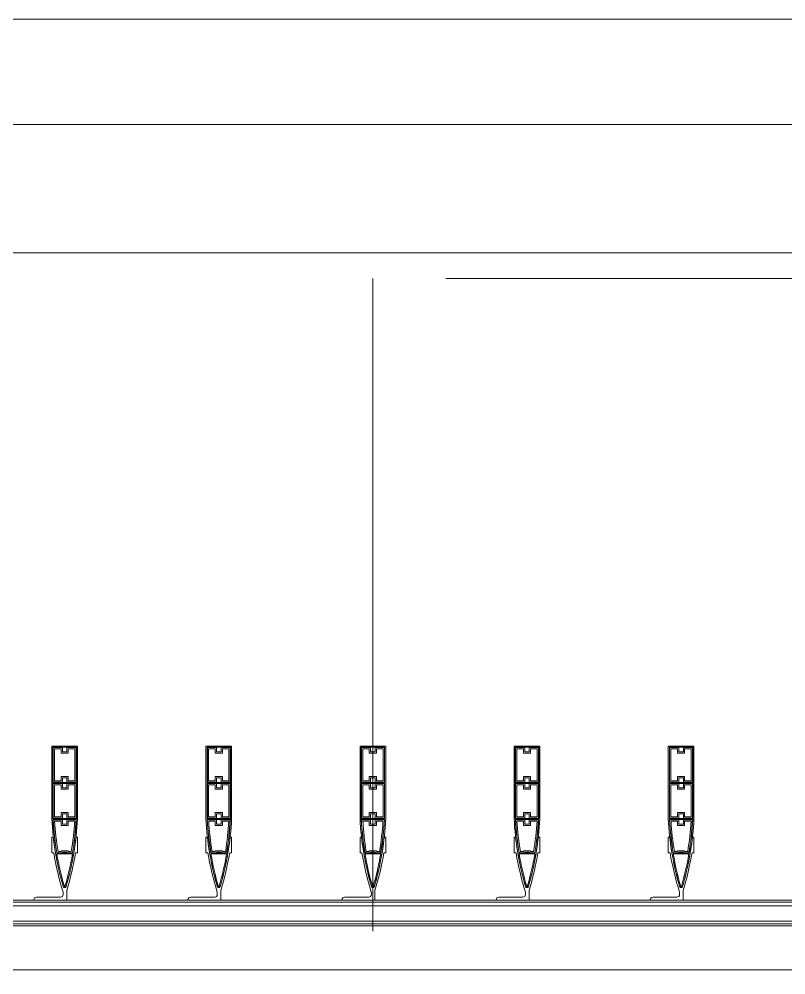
# Model space of a CAD drawing. Header units: millimetres. Extents: x 48966 to 155647, y -43515 to 26217.
# Drawn here: x 105843 to 107336, y 24062 to 25922 of the extents above; entities that cross this region are included whole.
import ezdxf

# ---------------------------------------------------------------- set-up
doc = ezdxf.new("R2010")
doc.units = ezdxf.units.MM
doc.linetypes.add('Осевые', pattern=[6350, 1270, -952.5, 3175, -952.5])
for name, color, linetype, lineweight in [('Обобщенные модели', 7, 'Continuous', 9), ('Обобщенные модели-1', 7, 'Continuous', 18), ('Оси-2', 7, 'Осевые', 9), ('Перекрытия', 7, 'Continuous', 9), ('Стены', 7, 'Continuous', 9), ('Стены-1', 7, 'Continuous', 18)]:
    doc.layers.add(name, color=color, linetype=linetype, lineweight=lineweight)

# ---------------------------------------------------------------- blocks, each defined once
blk = doc.blocks.new('Обвязочная балка 1 - Обвязочная балка 1-1451838-План 5-го этажа на отм_ _12_600')
at = {"layer": 'Обобщенные модели'}
for p, q in [((116781.7, 24196.1), (60831.6, 24196.1)), ((60831.6, 24166.3), (116781.7, 24166.3))]:
    blk.add_line(p, q, dxfattribs=at)
at = {"layer": 'Обобщенные модели-1'}
for p, q in [((116781.7, 24207.1), (60831.6, 24207.1)), ((60831.6, 24203.1), (116781.7, 24203.1)), ((116781.7, 24161.1), (60831.6, 24161.1)), ((60831.6, 24157.1), (116781.7, 24157.1))]:
    blk.add_line(p, q, dxfattribs=at)
blk = doc.blocks.new('Профиль ламели139 - Профиль ламели-1488812-План 5-го этажа на отм_ _12_600')
at = {"layer": 'Обобщенные модели-1'}
for p, q in [((79006.9, 24507.1), (79006.9, 24366.2)), ((79056.9, 24507.1), (79006.9, 24507.1)), ((79009.1, 24436.5), (79009.1, 24504.9)), ((79009.1, 24504.9), (79054.7, 24504.9)), ((79027.4, 24504.4), (79009.6, 24504.4)), ((79009.6, 24504.4), (79009.6, 24437)), ((79012.1, 24439.5), (79012.1, 24501.9)), ((79012.1, 24501.9), (79024.9, 24501.9)), ((79024.9, 24501.9), (79024.9, 24493.5)), ((79027.4, 24496), (79027.4, 24504.4)), ((79054.2, 24504.4), (79036.3, 24504.4)), ((79036.3, 24504.4), (79036.3, 24496)), ((79038.8, 24493.5), (79038.8, 24501.9)), ((79038.8, 24501.9), (79051.7, 24501.9)), ((79051.7, 24501.9), (79051.7, 24439.5)), ((79054.2, 24437), (79054.2, 24504.4)), ((79054.7, 24504.9), (79054.7, 24436.5)), ((79056.9, 24366.2), (79056.9, 24507.1)), ((79024.9, 24493.5), (79038.8, 24493.5)), ((79036.3, 24496), (79027.4, 24496)), ((79038.8, 24447.9), (79024.9, 24447.9)), ((79024.9, 24447.9), (79024.9, 24439.5)), ((79027.4, 24437), (79027.4, 24445.4)), ((79027.4, 24445.4), (79036.3, 24445.4)), ((79036.3, 24445.4), (79036.3, 24437)), ((79038.8, 24439.5), (79038.8, 24447.9)), ((79054.7, 24436.5), (79009.1, 24436.5)), ((79009.1, 24434.6), (79054.7, 24434.6)), ((79009.1, 24366.2), (79009.1, 24434.6)), ((79009.6, 24437), (79027.4, 24437)), ((79027.4, 24434.1), (79009.6, 24434.1)), ((79009.6, 24434.1), (79009.6, 24366.7)), ((79024.9, 24439.5), (79012.1, 24439.5)), ((79012.1, 24369.2), (79012.1, 24431.6)), ((79012.1, 24431.6), (79024.9, 24431.6)), ((79024.9, 24431.6), (79024.9, 24423.2)), ((79027.4, 24425.7), (79027.4, 24434.1)), ((79036.3, 24425.7), (79027.4, 24425.7)), ((79036.3, 24437), (79054.2, 24437)), ((79054.2, 24434.1), (79036.3, 24434.1)), ((79036.3, 24434.1), (79036.3, 24425.7)), ((79051.7, 24439.5), (79038.8, 24439.5)), ((79038.8, 24423.2), (79038.8, 24431.6)), ((79038.8, 24431.6), (79051.7, 24431.6)), ((79051.7, 24431.6), (79051.7, 24369.2)), ((79054.2, 24366.7), (79054.2, 24434.1)), ((79054.7, 24434.6), (79054.7, 24366.2)), ((79024.9, 24423.2), (79038.8, 24423.2)), ((79038.8, 24377.6), (79024.9, 24377.6)), ((79024.9, 24377.6), (79024.9, 24369.2)), ((79027.4, 24366.7), (79027.4, 24375.1)), ((79027.4, 24375.1), (79036.3, 24375.1)), ((79036.3, 24375.1), (79036.3, 24366.7)), ((79038.8, 24369.2), (79038.8, 24377.6)), ((79054.7, 24366.2), (79009.1, 24366.2)), ((79009.1, 24364.3), (79054.6, 24364.3)), ((79009.6, 24366.7), (79027.4, 24366.7)), ((79027.4, 24363.8), (79009.6, 24363.8)), ((79024.9, 24369.2), (79012.1, 24369.2)), ((79012.2, 24361.3), (79024.9, 24361.3)), ((79024.9, 24361.3), (79024.9, 24352.9)), ((79024.9, 24352.9), (79038.8, 24352.9)), ((79027.4, 24355.4), (79027.4, 24363.8)), ((79036.3, 24355.4), (79027.4, 24355.4)), ((79036.3, 24366.7), (79054.2, 24366.7)), ((79054.2, 24363.8), (79036.3, 24363.8)), ((79036.3, 24363.8), (79036.3, 24355.4)), ((79051.7, 24369.2), (79038.8, 24369.2)), ((79038.8, 24352.9), (79038.8, 24361.3)), ((79038.8, 24361.3), (79051.5, 24361.3)), ((79009.8, 24330.1), (79006.9, 24330.1)), ((79006.9, 24330.1), (79006.9, 24299.7)), ((79056.8, 24330.1), (79053.9, 24330.1)), ((79056.8, 24299.7), (79056.8, 24330.1)), ((79006.9, 24299.7), (79010.5, 24299.7)), ((79047.4, 24299.2), (79016.3, 24299.2)), ((79016.6, 24297.3), (79047.1, 24297.3)), ((79016.8, 24299.7), (79027.4, 24299.7)), ((79024.9, 24302.2), (79018.9, 24302.2)), ((79038.8, 24303.5), (79024.9, 24303.5)), ((79024.9, 24303.5), (79024.9, 24302.2)), ((79027.4, 24299.7), (79027.4, 24301)), ((79027.4, 24301), (79036.3, 24301)), ((79036.3, 24301), (79036.3, 24299.7)), ((79036.3, 24299.7), (79046.9, 24299.7)), ((79038.8, 24302.2), (79038.8, 24303.5)), ((79044.8, 24302.2), (79038.8, 24302.2)), ((79053.2, 24299.7), (79056.8, 24299.7)), ((79028.9, 24223), (79028.9, 24218.1)), ((79035.9, 24207.1), (79035.9, 24226.3)), ((78971.9, 24208.1), (78971.9, 24207.1)), ((78971.9, 24207.1), (79035.9, 24207.1)), ((79023.9, 24213.1), (78976.9, 24213.1))]:
    blk.add_line(p, q, dxfattribs=at)
for centre, radius, start, end in [((79580.6, 24394.6), 574.5, 182.8338, 196.2258), ((79580.7, 24394.3), 572.3, 183.0109, 189.5715), ((79580.4, 24395.9), 571.8, 183.2193, 189.6867), ((79580.5, 24395.6), 569.3, 183.4571, 189.4457), ((78483.1, 24394.6), 574.5, 343.7742, 357.1662), ((78483.2, 24395.6), 569.3, 350.5543, 356.5429), ((78483.3, 24395.9), 571.8, 350.3133, 356.7807), ((78483, 24394.3), 572.3, 350.4285, 356.9891), ((79580.6, 24394.6), 574.5, 186.4465, 196.2576), ((78483.1, 24394.6), 574.5, 343.7424, 353.5535), ((79577.1, 24394.6), 574.5, 189.5084, 197.3712), ((79549, 24386.8), 539.8, 189.5428, 196.4344), ((78514.7, 24386.8), 539.8, 343.5656, 350.4572), ((78486.6, 24394.6), 574.5, 342.9661, 350.4916), ((79031.9, 24235.1), 3, 200, 340), ((79031.9, 24234.5), 2.84, 196.2576, 343.7424), ((79031.9, 24234.2), 0.645, 196.4344, 343.5656), ((78976.9, 24208.1), 5, 90, 180), ((79023.9, 24218.1), 5, 270, 0)]:
    blk.add_arc(centre, radius, start, end, dxfattribs=at)
blk = doc.blocks.new('Профиль ламели140 - Профиль ламели-1489076-План 5-го этажа на отм_ _12_600')
at = {"layer": 'Обобщенные модели-1'}
for p, q in [((79306.9, 24507.1), (79306.9, 24366.2)), ((79356.9, 24507.1), (79306.9, 24507.1)), ((79309.1, 24436.5), (79309.1, 24504.9)), ((79309.1, 24504.9), (79354.7, 24504.9)), ((79327.4, 24504.4), (79309.6, 24504.4)), ((79309.6, 24504.4), (79309.6, 24437)), ((79312.1, 24439.5), (79312.1, 24501.9)), ((79312.1, 24501.9), (79324.9, 24501.9)), ((79324.9, 24501.9), (79324.9, 24493.5)), ((79327.4, 24496), (79327.4, 24504.4)), ((79354.2, 24504.4), (79336.3, 24504.4)), ((79336.3, 24504.4), (79336.3, 24496)), ((79338.8, 24493.5), (79338.8, 24501.9)), ((79338.8, 24501.9), (79351.7, 24501.9)), ((79351.7, 24501.9), (79351.7, 24439.5)), ((79354.2, 24437), (79354.2, 24504.4)), ((79354.7, 24504.9), (79354.7, 24436.5)), ((79356.9, 24366.2), (79356.9, 24507.1)), ((79324.9, 24493.5), (79338.8, 24493.5)), ((79336.3, 24496), (79327.4, 24496)), ((79338.8, 24447.9), (79324.9, 24447.9)), ((79324.9, 24447.9), (79324.9, 24439.5)), ((79327.4, 24437), (79327.4, 24445.4)), ((79327.4, 24445.4), (79336.3, 24445.4)), ((79336.3, 24445.4), (79336.3, 24437)), ((79338.8, 24439.5), (79338.8, 24447.9)), ((79354.7, 24436.5), (79309.1, 24436.5)), ((79309.1, 24434.6), (79354.7, 24434.6)), ((79309.1, 24366.2), (79309.1, 24434.6)), ((79309.6, 24437), (79327.4, 24437)), ((79327.4, 24434.1), (79309.6, 24434.1)), ((79309.6, 24434.1), (79309.6, 24366.7)), ((79324.9, 24439.5), (79312.1, 24439.5)), ((79312.1, 24369.2), (79312.1, 24431.6)), ((79312.1, 24431.6), (79324.9, 24431.6)), ((79324.9, 24431.6), (79324.9, 24423.2)), ((79327.4, 24425.7), (79327.4, 24434.1)), ((79336.3, 24425.7), (79327.4, 24425.7)), ((79336.3, 24437), (79354.2, 24437)), ((79354.2, 24434.1), (79336.3, 24434.1)), ((79336.3, 24434.1), (79336.3, 24425.7)), ((79351.7, 24439.5), (79338.8, 24439.5)), ((79338.8, 24423.2), (79338.8, 24431.6)), ((79338.8, 24431.6), (79351.7, 24431.6)), ((79351.7, 24431.6), (79351.7, 24369.2)), ((79354.2, 24366.7), (79354.2, 24434.1)), ((79354.7, 24434.6), (79354.7, 24366.2)), ((79324.9, 24423.2), (79338.8, 24423.2)), ((79338.8, 24377.6), (79324.9, 24377.6)), ((79324.9, 24377.6), (79324.9, 24369.2)), ((79327.4, 24366.7), (79327.4, 24375.1)), ((79327.4, 24375.1), (79336.3, 24375.1)), ((79336.3, 24375.1), (79336.3, 24366.7)), ((79338.8, 24369.2), (79338.8, 24377.6)), ((79354.7, 24366.2), (79309.1, 24366.2)), ((79309.1, 24364.3), (79354.6, 24364.3)), ((79309.6, 24366.7), (79327.4, 24366.7)), ((79327.4, 24363.8), (79309.6, 24363.8)), ((79324.9, 24369.2), (79312.1, 24369.2)), ((79312.2, 24361.3), (79324.9, 24361.3)), ((79324.9, 24361.3), (79324.9, 24352.9)), ((79324.9, 24352.9), (79338.8, 24352.9)), ((79327.4, 24355.4), (79327.4, 24363.8)), ((79336.3, 24355.4), (79327.4, 24355.4)), ((79336.3, 24366.7), (79354.2, 24366.7)), ((79354.2, 24363.8), (79336.3, 24363.8)), ((79336.3, 24363.8), (79336.3, 24355.4)), ((79351.7, 24369.2), (79338.8, 24369.2)), ((79338.8, 24352.9), (79338.8, 24361.3)), ((79338.8, 24361.3), (79351.5, 24361.3)), ((79309.8, 24330.1), (79306.9, 24330.1)), ((79306.9, 24330.1), (79306.9, 24299.7)), ((79356.8, 24330.1), (79353.9, 24330.1)), ((79356.8, 24299.7), (79356.8, 24330.1)), ((79306.9, 24299.7), (79310.5, 24299.7)), ((79347.4, 24299.2), (79316.3, 24299.2)), ((79316.6, 24297.3), (79347.1, 24297.3)), ((79316.8, 24299.7), (79327.4, 24299.7)), ((79324.9, 24302.2), (79318.9, 24302.2)), ((79338.8, 24303.5), (79324.9, 24303.5)), ((79324.9, 24303.5), (79324.9, 24302.2)), ((79327.4, 24299.7), (79327.4, 24301)), ((79327.4, 24301), (79336.3, 24301)), ((79336.3, 24301), (79336.3, 24299.7)), ((79336.3, 24299.7), (79346.9, 24299.7)), ((79338.8, 24302.2), (79338.8, 24303.5)), ((79344.8, 24302.2), (79338.8, 24302.2)), ((79353.2, 24299.7), (79356.8, 24299.7)), ((79328.9, 24223), (79328.9, 24218.1)), ((79335.9, 24207.1), (79335.9, 24226.3)), ((79271.9, 24208.1), (79271.9, 24207.1)), ((79271.9, 24207.1), (79335.9, 24207.1)), ((79323.9, 24213.1), (79276.9, 24213.1))]:
    blk.add_line(p, q, dxfattribs=at)
for centre, radius, start, end in [((79880.6, 24394.6), 574.5, 182.8338, 196.2258), ((79880.7, 24394.3), 572.3, 183.0109, 189.5715), ((79880.4, 24395.9), 571.8, 183.2193, 189.6867), ((79880.5, 24395.6), 569.3, 183.4571, 189.4457), ((78783.1, 24394.6), 574.5, 343.7742, 357.1662), ((78783.2, 24395.6), 569.3, 350.5543, 356.5429), ((78783.3, 24395.9), 571.8, 350.3133, 356.7807), ((78783, 24394.3), 572.3, 350.4285, 356.9891), ((79880.6, 24394.6), 574.5, 186.4465, 196.2576), ((78783.1, 24394.6), 574.5, 343.7424, 353.5535), ((79877.1, 24394.6), 574.5, 189.5084, 197.3712), ((79849, 24386.8), 539.8, 189.5428, 196.4344), ((78814.7, 24386.8), 539.8, 343.5656, 350.4572), ((78786.6, 24394.6), 574.5, 342.9661, 350.4916), ((79331.9, 24235.1), 3, 200, 340), ((79331.9, 24234.5), 2.84, 196.2576, 343.7424), ((79331.9, 24234.2), 0.645, 196.4344, 343.5656), ((79276.9, 24208.1), 5, 90, 180), ((79323.9, 24218.1), 5, 270, 0)]:
    blk.add_arc(centre, radius, start, end, dxfattribs=at)
blk = doc.blocks.new('Профиль ламели141 - Профиль ламели-1489340-План 5-го этажа на отм_ _12_600')
at = {"layer": 'Обобщенные модели-1'}
for p, q in [((79606.9, 24507.1), (79606.9, 24366.2)), ((79656.9, 24507.1), (79606.9, 24507.1)), ((79609.1, 24436.5), (79609.1, 24504.9)), ((79609.1, 24504.9), (79654.7, 24504.9)), ((79627.4, 24504.4), (79609.6, 24504.4)), ((79609.6, 24504.4), (79609.6, 24437)), ((79612.1, 24439.5), (79612.1, 24501.9)), ((79612.1, 24501.9), (79624.9, 24501.9)), ((79624.9, 24501.9), (79624.9, 24493.5)), ((79627.4, 24496), (79627.4, 24504.4)), ((79654.2, 24504.4), (79636.3, 24504.4)), ((79636.3, 24504.4), (79636.3, 24496)), ((79638.8, 24493.5), (79638.8, 24501.9)), ((79638.8, 24501.9), (79651.7, 24501.9)), ((79651.7, 24501.9), (79651.7, 24439.5)), ((79654.2, 24437), (79654.2, 24504.4)), ((79654.7, 24504.9), (79654.7, 24436.5)), ((79656.9, 24366.2), (79656.9, 24507.1)), ((79624.9, 24493.5), (79638.8, 24493.5)), ((79636.3, 24496), (79627.4, 24496)), ((79638.8, 24447.9), (79624.9, 24447.9)), ((79624.9, 24447.9), (79624.9, 24439.5)), ((79627.4, 24437), (79627.4, 24445.4)), ((79627.4, 24445.4), (79636.3, 24445.4)), ((79636.3, 24445.4), (79636.3, 24437)), ((79638.8, 24439.5), (79638.8, 24447.9)), ((79654.7, 24436.5), (79609.1, 24436.5)), ((79609.1, 24434.6), (79654.7, 24434.6)), ((79609.1, 24366.2), (79609.1, 24434.6)), ((79609.6, 24437), (79627.4, 24437)), ((79627.4, 24434.1), (79609.6, 24434.1)), ((79609.6, 24434.1), (79609.6, 24366.7)), ((79624.9, 24439.5), (79612.1, 24439.5)), ((79612.1, 24369.2), (79612.1, 24431.6)), ((79612.1, 24431.6), (79624.9, 24431.6)), ((79624.9, 24431.6), (79624.9, 24423.2)), ((79627.4, 24425.7), (79627.4, 24434.1)), ((79636.3, 24425.7), (79627.4, 24425.7)), ((79636.3, 24437), (79654.2, 24437)), ((79654.2, 24434.1), (79636.3, 24434.1)), ((79636.3, 24434.1), (79636.3, 24425.7)), ((79651.7, 24439.5), (79638.8, 24439.5)), ((79638.8, 24423.2), (79638.8, 24431.6)), ((79638.8, 24431.6), (79651.7, 24431.6)), ((79651.7, 24431.6), (79651.7, 24369.2)), ((79654.2, 24366.7), (79654.2, 24434.1)), ((79654.7, 24434.6), (79654.7, 24366.2)), ((79624.9, 24423.2), (79638.8, 24423.2)), ((79638.8, 24377.6), (79624.9, 24377.6)), ((79624.9, 24377.6), (79624.9, 24369.2)), ((79627.4, 24366.7), (79627.4, 24375.1)), ((79627.4, 24375.1), (79636.3, 24375.1)), ((79636.3, 24375.1), (79636.3, 24366.7)), ((79638.8, 24369.2), (79638.8, 24377.6)), ((79654.7, 24366.2), (79609.1, 24366.2)), ((79609.1, 24364.3), (79654.6, 24364.3)), ((79609.6, 24366.7), (79627.4, 24366.7)), ((79627.4, 24363.8), (79609.6, 24363.8)), ((79624.9, 24369.2), (79612.1, 24369.2)), ((79612.2, 24361.3), (79624.9, 24361.3)), ((79624.9, 24361.3), (79624.9, 24352.9)), ((79624.9, 24352.9), (79638.8, 24352.9)), ((79627.4, 24355.4), (79627.4, 24363.8)), ((79636.3, 24355.4), (79627.4, 24355.4)), ((79636.3, 24366.7), (79654.2, 24366.7)), ((79654.2, 24363.8), (79636.3, 24363.8)), ((79636.3, 24363.8), (79636.3, 24355.4)), ((79651.7, 24369.2), (79638.8, 24369.2)), ((79638.8, 24352.9), (79638.8, 24361.3)), ((79638.8, 24361.3), (79651.5, 24361.3)), ((79609.8, 24330.1), (79606.9, 24330.1)), ((79606.9, 24330.1), (79606.9, 24299.7)), ((79656.8, 24330.1), (79653.9, 24330.1)), ((79656.8, 24299.7), (79656.8, 24330.1)), ((79606.9, 24299.7), (79610.5, 24299.7)), ((79647.4, 24299.2), (79616.3, 24299.2)), ((79616.6, 24297.3), (79647.1, 24297.3)), ((79616.8, 24299.7), (79627.4, 24299.7)), ((79624.9, 24302.2), (79618.9, 24302.2)), ((79638.8, 24303.5), (79624.9, 24303.5)), ((79624.9, 24303.5), (79624.9, 24302.2)), ((79627.4, 24299.7), (79627.4, 24301)), ((79627.4, 24301), (79636.3, 24301)), ((79636.3, 24301), (79636.3, 24299.7)), ((79636.3, 24299.7), (79646.9, 24299.7)), ((79638.8, 24302.2), (79638.8, 24303.5)), ((79644.8, 24302.2), (79638.8, 24302.2)), ((79653.2, 24299.7), (79656.8, 24299.7)), ((79628.9, 24223), (79628.9, 24218.1)), ((79635.9, 24207.1), (79635.9, 24226.3)), ((79571.9, 24208.1), (79571.9, 24207.1)), ((79571.9, 24207.1), (79635.9, 24207.1)), ((79623.9, 24213.1), (79576.9, 24213.1))]:
    blk.add_line(p, q, dxfattribs=at)
for centre, radius, start, end in [((80180.6, 24394.6), 574.5, 182.8338, 196.2258), ((80180.7, 24394.3), 572.3, 183.0109, 189.5715), ((80180.4, 24395.9), 571.8, 183.2193, 189.6867), ((80180.5, 24395.6), 569.3, 183.4571, 189.4457), ((79083.1, 24394.6), 574.5, 343.7742, 357.1662), ((79083.2, 24395.6), 569.3, 350.5543, 356.5429), ((79083.3, 24395.9), 571.8, 350.3133, 356.7807), ((79083, 24394.3), 572.3, 350.4285, 356.9891), ((80180.6, 24394.6), 574.5, 186.4465, 196.2576), ((79083.1, 24394.6), 574.5, 343.7424, 353.5535), ((80177.1, 24394.6), 574.5, 189.5084, 197.3712), ((80149, 24386.8), 539.8, 189.5428, 196.4344), ((79114.7, 24386.8), 539.8, 343.5656, 350.4572), ((79086.6, 24394.6), 574.5, 342.9661, 350.4916), ((79631.9, 24235.1), 3, 200, 340), ((79631.9, 24234.5), 2.84, 196.2576, 343.7424), ((79631.9, 24234.2), 0.645, 196.4344, 343.5656), ((79576.9, 24208.1), 5, 90, 180), ((79623.9, 24218.1), 5, 270, 0)]:
    blk.add_arc(centre, radius, start, end, dxfattribs=at)
blk = doc.blocks.new('Профиль ламели142 - Профиль ламели-1489604-План 5-го этажа на отм_ _12_600')
at = {"layer": 'Обобщенные модели-1'}
for p, q in [((79906.9, 24507.1), (79906.9, 24366.2)), ((79956.9, 24507.1), (79906.9, 24507.1)), ((79909.1, 24436.5), (79909.1, 24504.9)), ((79909.1, 24504.9), (79954.7, 24504.9)), ((79927.4, 24504.4), (79909.6, 24504.4)), ((79909.6, 24504.4), (79909.6, 24437)), ((79912.1, 24439.5), (79912.1, 24501.9)), ((79912.1, 24501.9), (79924.9, 24501.9)), ((79924.9, 24501.9), (79924.9, 24493.5)), ((79927.4, 24496), (79927.4, 24504.4)), ((79954.2, 24504.4), (79936.3, 24504.4)), ((79936.3, 24504.4), (79936.3, 24496)), ((79938.8, 24493.5), (79938.8, 24501.9)), ((79938.8, 24501.9), (79951.7, 24501.9)), ((79951.7, 24501.9), (79951.7, 24439.5)), ((79954.2, 24437), (79954.2, 24504.4)), ((79954.7, 24504.9), (79954.7, 24436.5)), ((79956.9, 24366.2), (79956.9, 24507.1)), ((79924.9, 24493.5), (79938.8, 24493.5)), ((79936.3, 24496), (79927.4, 24496)), ((79938.8, 24447.9), (79924.9, 24447.9)), ((79924.9, 24447.9), (79924.9, 24439.5)), ((79927.4, 24437), (79927.4, 24445.4)), ((79927.4, 24445.4), (79936.3, 24445.4)), ((79936.3, 24445.4), (79936.3, 24437)), ((79938.8, 24439.5), (79938.8, 24447.9)), ((79954.7, 24436.5), (79909.1, 24436.5)), ((79909.1, 24434.6), (79954.7, 24434.6)), ((79909.1, 24366.2), (79909.1, 24434.6)), ((79909.6, 24437), (79927.4, 24437)), ((79927.4, 24434.1), (79909.6, 24434.1)), ((79909.6, 24434.1), (79909.6, 24366.7)), ((79924.9, 24439.5), (79912.1, 24439.5)), ((79912.1, 24369.2), (79912.1, 24431.6)), ((79912.1, 24431.6), (79924.9, 24431.6)), ((79924.9, 24431.6), (79924.9, 24423.2)), ((79927.4, 24425.7), (79927.4, 24434.1)), ((79936.3, 24425.7), (79927.4, 24425.7)), ((79936.3, 24437), (79954.2, 24437)), ((79954.2, 24434.1), (79936.3, 24434.1)), ((79936.3, 24434.1), (79936.3, 24425.7)), ((79951.7, 24439.5), (79938.8, 24439.5)), ((79938.8, 24423.2), (79938.8, 24431.6)), ((79938.8, 24431.6), (79951.7, 24431.6)), ((79951.7, 24431.6), (79951.7, 24369.2)), ((79954.2, 24366.7), (79954.2, 24434.1)), ((79954.7, 24434.6), (79954.7, 24366.2)), ((79924.9, 24423.2), (79938.8, 24423.2)), ((79938.8, 24377.6), (79924.9, 24377.6)), ((79924.9, 24377.6), (79924.9, 24369.2)), ((79927.4, 24366.7), (79927.4, 24375.1)), ((79927.4, 24375.1), (79936.3, 24375.1)), ((79936.3, 24375.1), (79936.3, 24366.7)), ((79938.8, 24369.2), (79938.8, 24377.6)), ((79954.7, 24366.2), (79909.1, 24366.2)), ((79909.1, 24364.3), (79954.6, 24364.3)), ((79909.6, 24366.7), (79927.4, 24366.7)), ((79927.4, 24363.8), (79909.6, 24363.8)), ((79924.9, 24369.2), (79912.1, 24369.2)), ((79912.2, 24361.3), (79924.9, 24361.3)), ((79924.9, 24361.3), (79924.9, 24352.9)), ((79924.9, 24352.9), (79938.8, 24352.9)), ((79927.4, 24355.4), (79927.4, 24363.8)), ((79936.3, 24355.4), (79927.4, 24355.4)), ((79936.3, 24366.7), (79954.2, 24366.7)), ((79954.2, 24363.8), (79936.3, 24363.8)), ((79936.3, 24363.8), (79936.3, 24355.4)), ((79951.7, 24369.2), (79938.8, 24369.2)), ((79938.8, 24352.9), (79938.8, 24361.3)), ((79938.8, 24361.3), (79951.5, 24361.3)), ((79909.8, 24330.1), (79906.9, 24330.1)), ((79906.9, 24330.1), (79906.9, 24299.7)), ((79956.8, 24330.1), (79953.9, 24330.1)), ((79956.8, 24299.7), (79956.8, 24330.1)), ((79906.9, 24299.7), (79910.5, 24299.7)), ((79947.4, 24299.2), (79916.3, 24299.2)), ((79916.6, 24297.3), (79947.1, 24297.3)), ((79916.8, 24299.7), (79927.4, 24299.7)), ((79924.9, 24302.2), (79918.9, 24302.2)), ((79938.8, 24303.5), (79924.9, 24303.5)), ((79924.9, 24303.5), (79924.9, 24302.2)), ((79927.4, 24299.7), (79927.4, 24301)), ((79927.4, 24301), (79936.3, 24301)), ((79936.3, 24301), (79936.3, 24299.7)), ((79936.3, 24299.7), (79946.9, 24299.7)), ((79938.8, 24302.2), (79938.8, 24303.5)), ((79944.8, 24302.2), (79938.8, 24302.2)), ((79953.2, 24299.7), (79956.8, 24299.7)), ((79928.9, 24223), (79928.9, 24218.1)), ((79935.9, 24207.1), (79935.9, 24226.3)), ((79871.9, 24208.1), (79871.9, 24207.1)), ((79871.9, 24207.1), (79935.9, 24207.1)), ((79923.9, 24213.1), (79876.9, 24213.1))]:
    blk.add_line(p, q, dxfattribs=at)
for centre, radius, start, end in [((80480.6, 24394.6), 574.5, 182.8338, 196.2258), ((80480.7, 24394.3), 572.3, 183.0109, 189.5715), ((80480.4, 24395.9), 571.8, 183.2193, 189.6867), ((80480.5, 24395.6), 569.3, 183.4571, 189.4457), ((79383.1, 24394.6), 574.5, 343.7742, 357.1662), ((79383.2, 24395.6), 569.3, 350.5543, 356.5429), ((79383.3, 24395.9), 571.8, 350.3133, 356.7807), ((79383, 24394.3), 572.3, 350.4285, 356.9891), ((80480.6, 24394.6), 574.5, 186.4465, 196.2576), ((79383.1, 24394.6), 574.5, 343.7424, 353.5535), ((80477.1, 24394.6), 574.5, 189.5084, 197.3712), ((80449, 24386.8), 539.8, 189.5428, 196.4344), ((79414.7, 24386.8), 539.8, 343.5656, 350.4572), ((79386.6, 24394.6), 574.5, 342.9661, 350.4916), ((79931.9, 24235.1), 3, 200, 340), ((79931.9, 24234.5), 2.84, 196.2576, 343.7424), ((79931.9, 24234.2), 0.645, 196.4344, 343.5656), ((79876.9, 24208.1), 5, 90, 180), ((79923.9, 24218.1), 5, 270, 0)]:
    blk.add_arc(centre, radius, start, end, dxfattribs=at)
blk = doc.blocks.new('Профиль ламели143 - Профиль ламели-1489868-План 5-го этажа на отм_ _12_600')
at = {"layer": 'Обобщенные модели-1'}
for p, q in [((80206.9, 24507.1), (80206.9, 24366.2)), ((80256.9, 24507.1), (80206.9, 24507.1)), ((80209.1, 24436.5), (80209.1, 24504.9)), ((80209.1, 24504.9), (80254.7, 24504.9)), ((80227.4, 24504.4), (80209.6, 24504.4)), ((80209.6, 24504.4), (80209.6, 24437)), ((80212.1, 24439.5), (80212.1, 24501.9)), ((80212.1, 24501.9), (80224.9, 24501.9)), ((80224.9, 24501.9), (80224.9, 24493.5)), ((80227.4, 24496), (80227.4, 24504.4)), ((80254.2, 24504.4), (80236.3, 24504.4)), ((80236.3, 24504.4), (80236.3, 24496)), ((80238.8, 24493.5), (80238.8, 24501.9)), ((80238.8, 24501.9), (80251.7, 24501.9)), ((80251.7, 24501.9), (80251.7, 24439.5)), ((80254.2, 24437), (80254.2, 24504.4)), ((80254.7, 24504.9), (80254.7, 24436.5)), ((80256.9, 24366.2), (80256.9, 24507.1)), ((80224.9, 24493.5), (80238.8, 24493.5)), ((80236.3, 24496), (80227.4, 24496)), ((80238.8, 24447.9), (80224.9, 24447.9)), ((80224.9, 24447.9), (80224.9, 24439.5)), ((80227.4, 24437), (80227.4, 24445.4)), ((80227.4, 24445.4), (80236.3, 24445.4)), ((80236.3, 24445.4), (80236.3, 24437)), ((80238.8, 24439.5), (80238.8, 24447.9)), ((80254.7, 24436.5), (80209.1, 24436.5)), ((80209.1, 24434.6), (80254.7, 24434.6)), ((80209.1, 24366.2), (80209.1, 24434.6)), ((80209.6, 24437), (80227.4, 24437)), ((80227.4, 24434.1), (80209.6, 24434.1)), ((80209.6, 24434.1), (80209.6, 24366.7)), ((80224.9, 24439.5), (80212.1, 24439.5)), ((80212.1, 24369.2), (80212.1, 24431.6)), ((80212.1, 24431.6), (80224.9, 24431.6)), ((80224.9, 24431.6), (80224.9, 24423.2)), ((80227.4, 24425.7), (80227.4, 24434.1)), ((80236.3, 24425.7), (80227.4, 24425.7)), ((80236.3, 24437), (80254.2, 24437)), ((80254.2, 24434.1), (80236.3, 24434.1)), ((80236.3, 24434.1), (80236.3, 24425.7)), ((80251.7, 24439.5), (80238.8, 24439.5)), ((80238.8, 24423.2), (80238.8, 24431.6)), ((80238.8, 24431.6), (80251.7, 24431.6)), ((80251.7, 24431.6), (80251.7, 24369.2)), ((80254.2, 24366.7), (80254.2, 24434.1)), ((80254.7, 24434.6), (80254.7, 24366.2)), ((80224.9, 24423.2), (80238.8, 24423.2)), ((80238.8, 24377.6), (80224.9, 24377.6)), ((80224.9, 24377.6), (80224.9, 24369.2)), ((80227.4, 24366.7), (80227.4, 24375.1)), ((80227.4, 24375.1), (80236.3, 24375.1)), ((80236.3, 24375.1), (80236.3, 24366.7)), ((80238.8, 24369.2), (80238.8, 24377.6)), ((80254.7, 24366.2), (80209.1, 24366.2)), ((80209.1, 24364.3), (80254.6, 24364.3)), ((80209.6, 24366.7), (80227.4, 24366.7)), ((80227.4, 24363.8), (80209.6, 24363.8)), ((80224.9, 24369.2), (80212.1, 24369.2)), ((80212.2, 24361.3), (80224.9, 24361.3)), ((80224.9, 24361.3), (80224.9, 24352.9)), ((80224.9, 24352.9), (80238.8, 24352.9)), ((80227.4, 24355.4), (80227.4, 24363.8)), ((80236.3, 24355.4), (80227.4, 24355.4)), ((80236.3, 24366.7), (80254.2, 24366.7)), ((80254.2, 24363.8), (80236.3, 24363.8)), ((80236.3, 24363.8), (80236.3, 24355.4)), ((80251.7, 24369.2), (80238.8, 24369.2)), ((80238.8, 24352.9), (80238.8, 24361.3)), ((80238.8, 24361.3), (80251.5, 24361.3)), ((80209.8, 24330.1), (80206.9, 24330.1)), ((80206.9, 24330.1), (80206.9, 24299.7)), ((80256.8, 24330.1), (80253.9, 24330.1)), ((80256.8, 24299.7), (80256.8, 24330.1)), ((80206.9, 24299.7), (80210.5, 24299.7)), ((80247.4, 24299.2), (80216.3, 24299.2)), ((80216.6, 24297.3), (80247.1, 24297.3)), ((80216.8, 24299.7), (80227.4, 24299.7)), ((80224.9, 24302.2), (80218.9, 24302.2)), ((80238.8, 24303.5), (80224.9, 24303.5)), ((80224.9, 24303.5), (80224.9, 24302.2)), ((80227.4, 24299.7), (80227.4, 24301)), ((80227.4, 24301), (80236.3, 24301)), ((80236.3, 24301), (80236.3, 24299.7)), ((80236.3, 24299.7), (80246.9, 24299.7)), ((80238.8, 24302.2), (80238.8, 24303.5)), ((80244.8, 24302.2), (80238.8, 24302.2)), ((80253.2, 24299.7), (80256.8, 24299.7)), ((80228.9, 24223), (80228.9, 24218.1)), ((80235.9, 24207.1), (80235.9, 24226.3)), ((80171.9, 24208.1), (80171.9, 24207.1)), ((80171.9, 24207.1), (80235.9, 24207.1)), ((80223.9, 24213.1), (80176.9, 24213.1))]:
    blk.add_line(p, q, dxfattribs=at)
for centre, radius, start, end in [((80780.6, 24394.6), 574.5, 182.8338, 196.2258), ((80780.7, 24394.3), 572.3, 183.0109, 189.5715), ((80780.4, 24395.9), 571.8, 183.2193, 189.6867), ((80780.5, 24395.6), 569.3, 183.4571, 189.4457), ((79683.1, 24394.6), 574.5, 343.7742, 357.1662), ((79683.2, 24395.6), 569.3, 350.5543, 356.5429), ((79683.3, 24395.9), 571.8, 350.3133, 356.7807), ((79683, 24394.3), 572.3, 350.4285, 356.9891), ((80780.6, 24394.6), 574.5, 186.4465, 196.2576), ((79683.1, 24394.6), 574.5, 343.7424, 353.5535), ((80777.1, 24394.6), 574.5, 189.5084, 197.3712), ((80749, 24386.8), 539.8, 189.5428, 196.4344), ((79714.7, 24386.8), 539.8, 343.5656, 350.4572), ((79686.6, 24394.6), 574.5, 342.9661, 350.4916), ((80231.9, 24235.1), 3, 200, 340), ((80231.9, 24234.5), 2.84, 196.2576, 343.7424), ((80231.9, 24234.2), 0.645, 196.4344, 343.5656), ((80176.9, 24208.1), 5, 90, 180), ((80223.9, 24218.1), 5, 270, 0)]:
    blk.add_arc(centre, radius, start, end, dxfattribs=at)

msp = doc.modelspace()

# ---------------------------------------------------------------- linework, layer by layer
at = {"layer": 'Оси-2'}
for p, q in [((150171.6, 25417.1), (50565.6, 25417.1)), ((106531.6, 25417.1), (106531.6, -41737.8))]:
    msp.add_line(p, q, dxfattribs=at)
at = {"layer": 'Перекрытия'}
for p, q in [((116431.3, 25717.1), (62010.2, 25717.1)), ((114231.6, 25467.1), (104776.6, 25467.1))]:
    msp.add_line(p, q, dxfattribs=at)
at = {"layer": 'Стены'}
for p, q in [((62013.6, 25922.1), (117136.3, 25922.1)), ((61731.6, 25717.1), (117135.4, 25717.1)), ((117135.3, 25717.1), (62013.6, 25717.1)), ((117189.7, 25467.1), (61731.6, 25467.1))]:
    msp.add_line(p, q, dxfattribs=at)
at = {"layer": 'Стены-1'}
msp.add_line((108631.6, 24071.9), (102631.6, 24071.9), dxfattribs=at)

# ---------------------------------------------------------------- block references
at = {"layer": 'Обобщенные модели'}
for name, p in [('Профиль ламели139 - Профиль ламели-1488812-План 5-го этажа на отм_ _12_600', (26900, 0)), ('Профиль ламели140 - Профиль ламели-1489076-План 5-го этажа на отм_ _12_600', (26900, 0)), ('Профиль ламели141 - Профиль ламели-1489340-План 5-го этажа на отм_ _12_600', (26900, 0)), ('Профиль ламели142 - Профиль ламели-1489604-План 5-го этажа на отм_ _12_600', (26900, 0)), ('Профиль ламели143 - Профиль ламели-1489868-План 5-го этажа на отм_ _12_600', (26900, 0)), ('Обвязочная балка 1 - Обвязочная балка 1-1451838-План 5-го этажа на отм_ _12_600', (0, 0))]:
    msp.add_blockref(name, p, dxfattribs=at)

doc.saveas('drawing.dxf')
